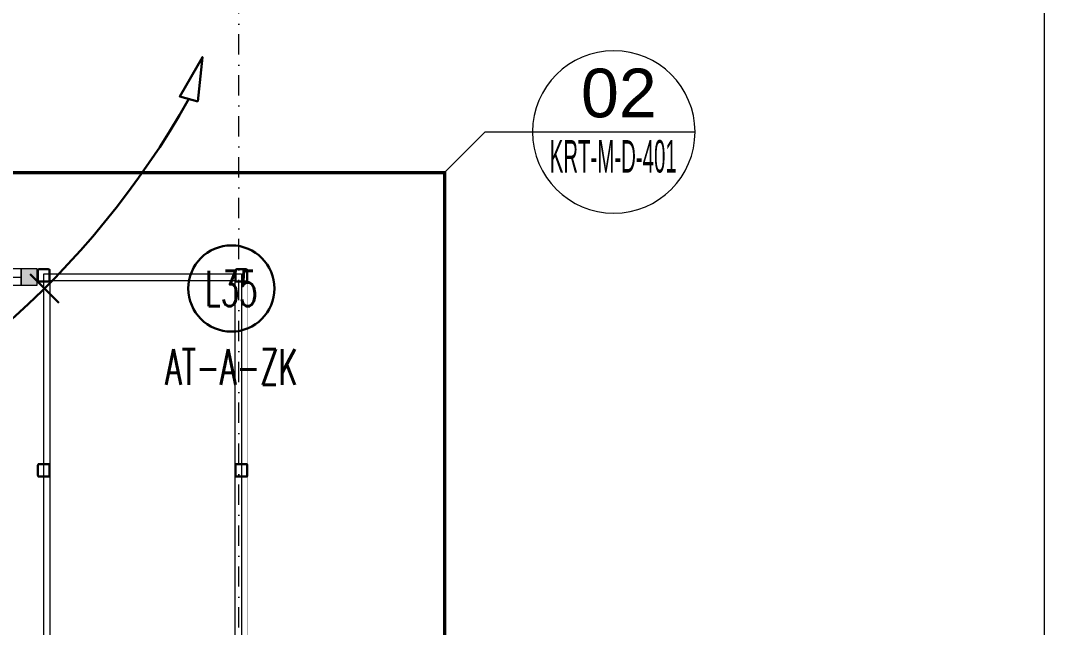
# Model space of a CAD drawing. Extents: x -1701 to 23780, y -363 to 7742.
# Drawn here: x 3955.5 to 4278.6, y 459.8 to 646.3 of the extents above; entities that cross this region are included whole.
import ezdxf
from ezdxf.enums import TextEntityAlignment as Align

# ---------------------------------------------------------------- set-up
doc = ezdxf.new("R2010")
doc.units = 0
doc.header["$LTSCALE"] = 25
doc.header["$MEASUREMENT"] = 0
doc.header["$PDMODE"] = 1
doc.linetypes.add('Audi$0$DASHDOT2', pattern=[0.5, 0.25, -0.125, 0, -0.125])
doc.linetypes.add('Audi$0$HIDDEN2', pattern=[4.7625, 3.175, -1.5875])
doc.layers.get('0').update_dxf_attribs({"color": 9, "lineweight": 9})
for name, color, linetype, lineweight in [('Audi$0$04', 8, 'Continuous', 9), ('Audi$0$06D', 8, 'Continuous', 9), ('Audi$0$10', 8, 'Continuous', 9), ('Audi$0$15', 8, 'Continuous', 9), ('Audi$0$21', 8, 'Continuous', 9), ('Audi$0$24', 8, 'Audi$0$DASHDOT2', 9), ('Audi$0$33', 8, 'Audi$0$BATTING', 9), ('E-KABLO', 7, 'Continuous', 30), ('E-LİNYE', 7, 'Continuous', 30), ('E-YUKARI ÇIKAN HAT', 7, 'Continuous', 30)]:
    doc.layers.add(name, color=color, linetype=linetype, lineweight=lineweight)
doc.styles.add('Audi$0$Arial', font='arial.ttf', dxfattribs={"height": 2.5})
doc.styles.add('E-YAZI', font='txttw.shx')
doc.linetypes.add('Audi$0$BATTING', pattern='A,0.0001,-0.1,[134,ltypeshp.shx,S=0.1,R=0,X=-0.1,Y=0],-0.2,[134,ltypeshp.shx,S=0.1,R=180,X=0.1,Y=0],-0.1', length=0.4001)

# ---------------------------------------------------------------- blocks, each defined once
blk = doc.blocks.new('Audi$0$prf-10x10')
blk.add_lwpolyline([(-5, -5), (5, -5), (5, 5), (-5, 5)], close=True)
at = {"color": 255}
blk.add_solid([(-5, -5), (5, -5), (-5, 5), (5, 5)], dxfattribs=at)
at = {"layer": 'Audi$0$10'}
blk.add_point((0, 0), dxfattribs=at)
blk = doc.blocks.new('*U4794')
at = {"layer": 'Audi$0$06D'}
blk.add_lwpolyline([(5, 0), (153, 0), (153, 5), (5, 5)], close=True, dxfattribs=at)
at = {"layer": 'Audi$0$15'}
blk.add_lwpolyline([(153, 2.5), (5, 2.5)], dxfattribs=at)
at = {"layer": 'Audi$0$10', "xscale": 0.5, "yscale": 0.5, "rotation": 270}
for p in [(2.5, 2.5), (150.5, 2.5)]:
    blk.add_blockref('Audi$0$prf-10x10', p, dxfattribs=at)
blk = doc.blocks.new('Audi$0$p-kapı-kayar')
at = {"layer": 'Audi$0$10', "rotation": 180}
blk.add_blockref('*U4794', (337.21, 8.4), dxfattribs=at)
blk = doc.blocks.new('Audi$0$Prf-40x40')
for points in [[(1.5, -2), (-1.5, -2, -0.414214), (-2, -1.5), (-2, 1.5, -0.414214), (-1.5, 2), (1.5, 2, -0.414214), (2, 1.5), (2, -1.5, -0.414214)], [(1.5, -1.7), (-1.5, -1.7, -0.414214), (-1.7, -1.5), (-1.7, 1.5, -0.414214), (-1.5, 1.7), (1.5, 1.7, -0.414214), (1.7, 1.5), (1.7, -1.5, -0.414214)]]:
    blk.add_lwpolyline(points, format="xyb", close=True)
at = {"color": 252}
blk.add_point((0, 0), dxfattribs=at)
blk = doc.blocks.new('Audi$0$P-AKS_AUDI')
at = {"layer": 'Audi$0$24'}
blk.add_lwpolyline([(-700, -2590), (-700, 1250)], dxfattribs=at)
blk = doc.blocks.new('Audi$0$p-zemin kat')
at = {"layer": 'Audi$0$06D', "ltscale": 0.2}
blk.add_lwpolyline([(4020.51, 283.2), (3964.5, 283.2), (3964.5, 566.5), (4021.33, 566.5), (4021.33, 431), (3976.5, 431), (3976.5, 339), (4020.7, 339), (4020.7, 332.28)], close=True, dxfattribs=at)
at = {"layer": 'Audi$0$10', "const_width": 0.04}
blk.add_lwpolyline([(4025.33, 427), (4025.33, 427), (4025.33, 570), (3960.5, 570), (3960.5, 279.7), (4025.5, 279.7), (4025.5, 343), (4025.5, 343), (4025.5, 343)], dxfattribs=at)
at = {"layer": 'Audi$0$33', "ltscale": 0.2}
blk.add_lwpolyline([(4022.5, 281.2), (3962.5, 281.2), (3962.5, 568.5), (4023.33, 568.5), (4023.33, 429), (3978.5, 429), (3978.5, 341), (4022.7, 341), (4022.7, 332.27)], close=True, dxfattribs=at)
at = {"layer": 'Audi$0$10'}
blk.add_blockref('Audi$0$p-kapı-kayar', (3623.29, 561.6), dxfattribs=at)
at = {"layer": 'Audi$0$10', "xscale": -1}
for p in [(3962.5, 568), (4023.33, 568), (3962.5, 508), (4023.33, 508)]:
    blk.add_blockref('Audi$0$Prf-40x40', p, dxfattribs=at)
at = {"layer": 'Audi$0$24'}
blk.add_blockref('Audi$0$P-AKS_AUDI', (4722.5, 2785), dxfattribs=at)
blk = doc.blocks.new('Audi$0$0_detailbox1')
blk.add_lwpolyline([(10.411, -2.5), (7.911, 0), (-5, 0)])
blk.add_circle((0, 0), 5)
at = {"style": 'Audi$0$Arial'}
blk.add_attdef('DETAYADI', text='', height=3, dxfattribs=at).set_placement((0, 0), align=Align.BOTTOM_CENTER)
blk.add_attdef('PAFTAADI', text='', height=2, dxfattribs=at).set_placement((0, -0.5), align=Align.TOP_CENTER)
blk = doc.blocks.new('Audi$0$Group-322-1')
for p, q in [((384781.331, 69370.2105), (384781.2966, 69370.1597)), ((384781.5743, 69369.9737), (384781.331, 69370.2105)), ((384781.2966, 69370.1597), (384781.2703, 69370.0916)), ((384781.2703, 69370.0916), (384781.2557, 69370.0172)), ((384781.2352, 69370.0373), (384781.1991, 69370.0045)), ((384781.2557, 69370.0172), (384781.2352, 69370.0373)), ((384781.1991, 69370.0045), (384781.1619, 69369.9731)), ((384781.784, 69369.4706), (384781.1997, 69370.004)), ((384781.9623, 69369.3941), (384781.2557, 69370.0169)), ((384781.2557, 69370.0169), (384781.2754, 69369.9991)), ((384781.1619, 69369.9731), (384781.1407, 69369.9383)), ((384781.6545, 69369.8691), (384781.5743, 69369.9737)), ((384781.1407, 69369.9383), (384781.6919, 69369.4347)), ((384781.7823, 69369.6607), (384781.6545, 69369.8691)), ((384781.9441, 69369.4245), (384781.7823, 69369.6607)), ((384781.6228, 69369.4109), (384781.7921, 69369.4695)), ((384781.7921, 69369.4695), (384781.8013, 69369.4647)), ((384781.8013, 69369.4647), (384781.8317, 69369.4193)), ((384781.8241, 69369.4453), (384781.8377, 69369.4563)), ((384781.8377, 69369.4563), (384781.862, 69369.4435)), ((384781.862, 69369.4435), (384781.8993, 69369.4183)), ((384781.6183, 69369.395), (384781.6228, 69369.4109)), ((384781.8317, 69369.4193), (384781.8727, 69369.4049)), ((384781.8993, 69369.4183), (384781.9205, 69369.3851)), ((384781.9863, 69369.3597), (384781.9441, 69369.4245)), ((384781.6494, 69369.3621), (384781.6183, 69369.395)), ((384781.7937, 69369.3845), (384781.6889, 69369.3595)), ((384781.7664, 69369.3807), (384781.9464, 69369.2177)), ((384781.8226, 69369.3912), (384781.7937, 69369.3845)), ((384781.8894, 69369.3631), (384781.8226, 69369.3912)), ((384781.9205, 69369.3851), (384781.9175, 69369.372)), ((384781.6889, 69369.3595), (384781.6494, 69369.3621)), ((384781.9084, 69369.3622), (384781.8894, 69369.3631)), ((384781.9175, 69369.372), (384781.9084, 69369.3622)), ((384781.9692, 69369.3081), (384781.9114, 69369.3606)), ((384781.97, 69369.3257), (384781.9863, 69369.3597)), ((384781.9978, 69369.329), (384781.9767, 69369.3483)), ((384781.9625, 69369.2298), (384782.008, 69369.3088)), ((384781.9659, 69369.2362), (384781.97, 69369.3257)), ((384782.008, 69369.3088), (384781.9978, 69369.329))]:
    blk.add_line(p, q)
blk.add_lwpolyline([(384781.331, 69370.2105), (384781.5743, 69369.9737), (384781.6545, 69369.8691), (384781.7823, 69369.6607), (384781.9441, 69369.4245), (384781.9863, 69369.3597), (384781.9796, 69369.3457), (384781.9978, 69369.329), (384782.008, 69369.3088), (384781.9659, 69369.2362), (384781.9464, 69369.2177), (384781.7687, 69369.3785), (384781.6889, 69369.3595), (384781.6494, 69369.3621), (384781.6183, 69369.395), (384781.6228, 69369.4109), (384781.6919, 69369.4347), (384781.1407, 69369.9383), (384781.1619, 69369.9731), (384781.1991, 69370.0045), (384781.2352, 69370.0373), (384781.2557, 69370.0169), (384781.2703, 69370.0916), (384781.2966, 69370.1597)], close=True)
blk = doc.blocks.new('Audi$0$p-audi_arac')
at = {"layer": 'Audi$0$06D', "lineweight": 0, "flags": 128}
blk.add_lwpolyline([(695.6, 0.8), (-4.4, 0.8), (-4.4, 400.8), (695.6, 400.8)], close=True, dxfattribs=at)
at = {"xscale": 99.99999999999999, "yscale": 99.99999999999999, "zscale": 99.99999999999999, "rotation": 117.1763778173342}
blk.add_blockref('Audi$0$Group-322-1', (23745751.03, -31061967.79), dxfattribs=at)
blk = doc.blocks.new('Audi')
at = {"layer": 'Audi$0$21', "linetype": 'Audi$0$HIDDEN2', "ltscale": 0.1, "const_width": 1}
blk.add_lwpolyline([(3255.27, 599.68), (4085.88, 599.68), (4085.88, 192.44), (3255.27, 192.44)], close=True, dxfattribs=at)
at = {"layer": 'Audi$0$04', "rotation": 270}
blk.add_blockref('Audi$0$p-audi_arac', (4269.71, 1094.12), dxfattribs=at)
at = {"layer": 'Audi$0$10'}
blk.add_blockref('Audi$0$p-zemin kat', (0, 0), dxfattribs=at)
at = {"layer": 'Audi$0$21'}
ref = blk.add_blockref('Audi$0$0_detailbox1', (4137.94, 612.18), dxfattribs=dict(at, xscale=-5, yscale=5, zscale=5))
ref.add_attrib('DETAYADI', '02', dxfattribs={"layer": '0', "height": 15, "style": 'Audi$0$Arial'}).set_placement((4139.5, 612.18), align=Align.BOTTOM_CENTER)
ref.add_attrib('PAFTAADI', 'KRT-M-D-401', dxfattribs={"layer": '0', "height": 10, "style": 'Audi$0$Arial', "width": 0.45}).set_placement((4137.76, 609.68), align=Align.TOP_CENTER)

msp = doc.modelspace()

# ---------------------------------------------------------------- linework, layer by layer
at = {"layer": 'E-KABLO', "color": 6}
msp.add_arc((3776.66, 751.78), 264.34, 290.9102, 330.6863, dxfattribs=at)
at = {"layer": 'E-LİNYE', "color": 7, "linetype": 'Continuous'}
msp.add_line((3958.29, 568.42), (3967.12, 559.58), dxfattribs=at)
msp.add_circle((4020.25, 563.99), 13.26, dxfattribs=at)
at = {"layer": 'E-YUKARI ÇIKAN HAT', "color": 3, "linetype": 'Continuous'}
msp.add_lwpolyline([(4009.92, 621.6), (4011.32, 635.21), (4004.37, 623.12), (4009.92, 621.6)], dxfattribs=at)

# ---------------------------------------------------------------- block references
at = {"color": 6}
msp.add_blockref('Audi', (0, 0), dxfattribs=at)

# ---------------------------------------------------------------- texts
at = {"layer": 'E-LİNYE', "color": 3, "linetype": 'Continuous', "style": 'E-YAZI', "width": 0.6}
for s, p in [('L35', (4020.25, 563.99)), ('AT-A-ZK', (4020.25, 539.81))]:
    msp.add_text(s, height=10.938, dxfattribs=at).set_placement(p, align=Align.MIDDLE_CENTER)

doc.saveas('drawing.dxf')
